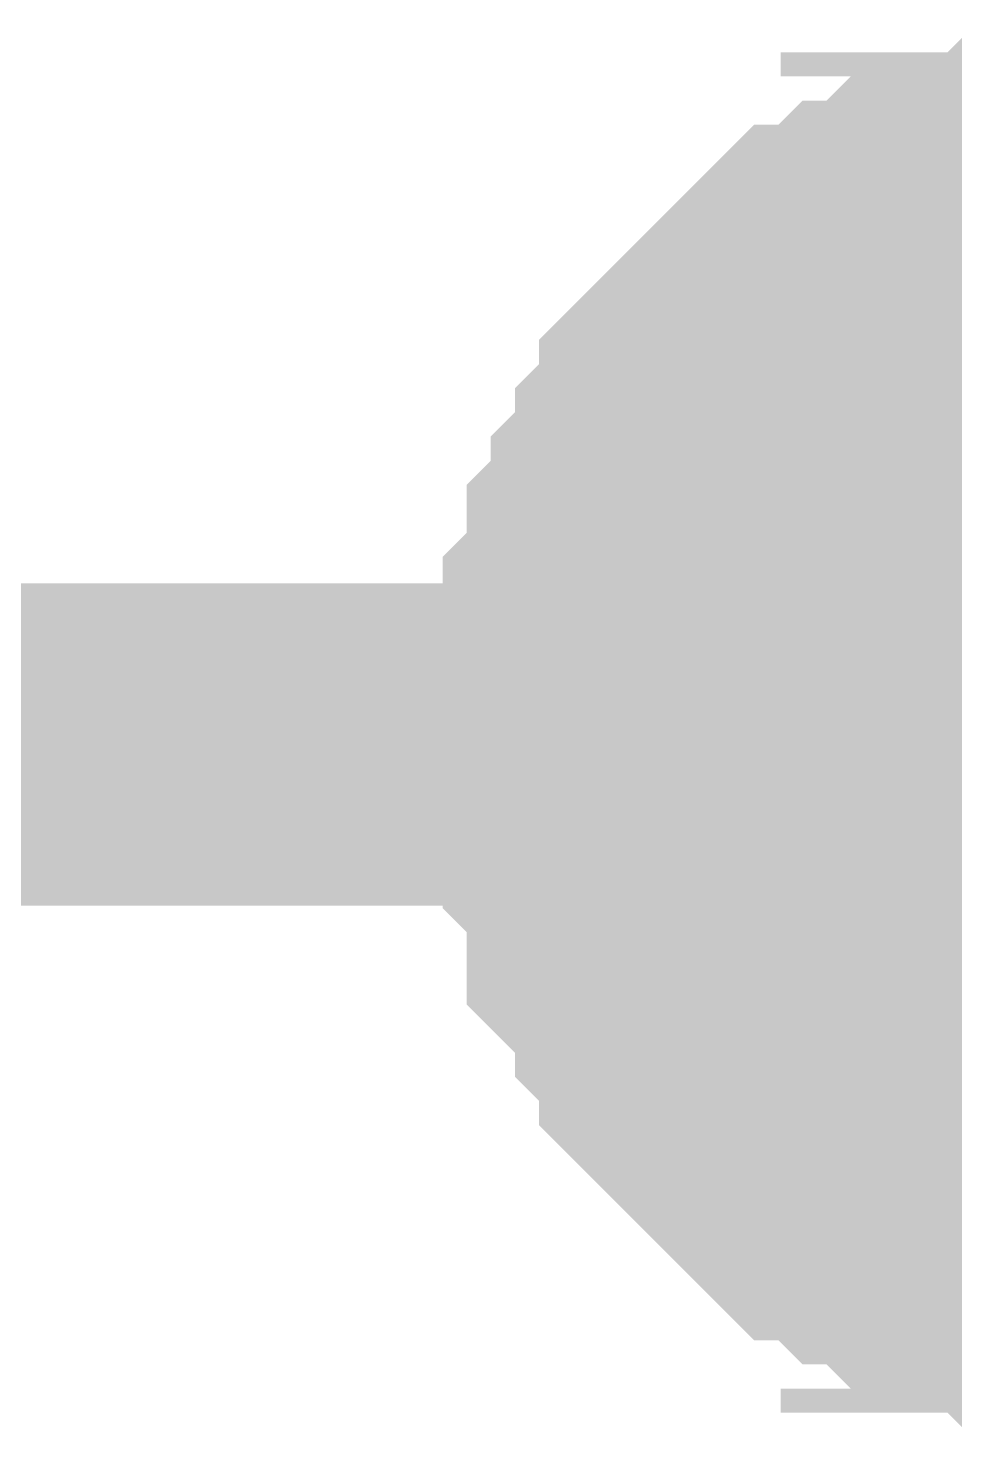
# Model space of a CAD drawing. Header units: inches. Extents: x 0 to 22.3, y 0 to 15.7.
# Drawn here: x 20.4595 to 20.4934, y 13.3736 to 13.4252 of the extents above; entities that cross this region are included whole.
import ezdxf

# ---------------------------------------------------------------- set-up
doc = ezdxf.new("R2010")
doc.units = ezdxf.units.IN
doc.header["$MEASUREMENT"] = 0
doc.layers.add('Sheet', color=255, linetype='Continuous')

msp = doc.modelspace()

# ---------------------------------------------------------------- linework, layer by layer
at = {"layer": 'Sheet'}
for points in [[(20.480566, 13.398925, 0.0118, 0.0118, 0), (20.480566, 13.399809, 0.0118, 0.0118, 0), (20.480566, 13.400693, 0.0118, 0.0118, 0), (20.480566, 13.402461, 0.0118, 0.0118, 0), (20.480566, 13.403345, 0.0118, 0.0118, 0), (20.48145, 13.404229, 0.0118, 0.0118, 0), (20.48145, 13.405113, 0.0118, 0.0118, 0), (20.48145, 13.405997, 0.0118, 0.0118, 0), (20.482334, 13.406881, 0.0118, 0.0118, 0), (20.482334, 13.407765, 0.0118, 0.0118, 0), (20.483218, 13.408649, 0.0118, 0.0118, 0), (20.483218, 13.409533, 0.0118, 0.0118, 0), (20.484102, 13.410417, 0.0118, 0.0118, 0), (20.484102, 13.411301, 0.0118, 0.0118, 0), (20.484987, 13.412185, 0.0118, 0.0118, 0), (20.485871, 13.413069, 0.0118, 0.0118, 0), (20.485871, 13.413069, 0.0118, 0.0118, 0), (20.486755, 13.413953, 0.0118, 0.0118, 0), (20.487639, 13.414837, 0.0118, 0.0118, 0), (20.488523, 13.415721, 0.0118, 0.0118, 0), (20.489407, 13.415721, 0.0118, 0.0118, 0), (20.490291, 13.416605, 0.0118, 0.0118, 0), (20.491175, 13.416605, 0.0118, 0.0118, 0), (20.492059, 13.417489, 0.0118, 0.0118, 0), (20.492943, 13.417489, 0.0118, 0.0118, 0), (20.492943, 13.418373, 0.0118, 0.0118, 0), (20.494711, 13.418373, 0.0118, 0.0118, 0), (20.495595, 13.418373, 0.0118, 0.0118, 0), (20.49648, 13.419257, 0.0118, 0.0118, 0), (20.497364, 13.419257, 0.0118, 0.0118, 0), (20.498248, 13.419257, 0.0118, 0.0118, 0), (20.499132, 13.419257, 0.0118, 0.0118, 0), (20.500016, 13.419257, 0.0118, 0.0118, 0)], [(20.480566, 13.398925, 0.0118, 0.0118, 0), (20.480566, 13.399809, 0.0118, 0.0118, 0), (20.480566, 13.400693, 0.0118, 0.0118, 0), (20.480566, 13.402461, 0.0118, 0.0118, 0), (20.480566, 13.403345, 0.0118, 0.0118, 0), (20.48145, 13.404229, 0.0118, 0.0118, 0), (20.48145, 13.405113, 0.0118, 0.0118, 0), (20.48145, 13.405997, 0.0118, 0.0118, 0), (20.482334, 13.406881, 0.0118, 0.0118, 0), (20.482334, 13.407765, 0.0118, 0.0118, 0), (20.483218, 13.408649, 0.0118, 0.0118, 0), (20.483218, 13.409533, 0.0118, 0.0118, 0), (20.484102, 13.410417, 0.0118, 0.0118, 0), (20.484102, 13.411301, 0.0118, 0.0118, 0), (20.484987, 13.412185, 0.0118, 0.0118, 0), (20.485871, 13.413069, 0.0118, 0.0118, 0), (20.485871, 13.413069, 0.0118, 0.0118, 0), (20.486755, 13.413953, 0.0118, 0.0118, 0), (20.487639, 13.414837, 0.0118, 0.0118, 0), (20.488523, 13.415721, 0.0118, 0.0118, 0), (20.489407, 13.415721, 0.0118, 0.0118, 0), (20.490291, 13.416605, 0.0118, 0.0118, 0), (20.491175, 13.416605, 0.0118, 0.0118, 0), (20.492059, 13.417489, 0.0118, 0.0118, 0), (20.492943, 13.417489, 0.0118, 0.0118, 0), (20.492943, 13.418373, 0.0118, 0.0118, 0), (20.494711, 13.418373, 0.0118, 0.0118, 0), (20.495595, 13.418373, 0.0118, 0.0118, 0), (20.49648, 13.419257, 0.0118, 0.0118, 0), (20.497364, 13.419257, 0.0118, 0.0118, 0), (20.498248, 13.419257, 0.0118, 0.0118, 0), (20.499132, 13.419257, 0.0118, 0.0118, 0), (20.500016, 13.419257, 0.0118, 0.0118, 0)], [(20.480566, 13.398925, 0.0118, 0.0118, 0), (20.480566, 13.399809, 0.0118, 0.0118, 0), (20.480566, 13.400693, 0.0118, 0.0118, 0), (20.480566, 13.402461, 0.0118, 0.0118, 0), (20.480566, 13.403345, 0.0118, 0.0118, 0), (20.48145, 13.404229, 0.0118, 0.0118, 0), (20.48145, 13.405113, 0.0118, 0.0118, 0), (20.48145, 13.405997, 0.0118, 0.0118, 0), (20.482334, 13.406881, 0.0118, 0.0118, 0), (20.482334, 13.407765, 0.0118, 0.0118, 0), (20.483218, 13.408649, 0.0118, 0.0118, 0), (20.483218, 13.409533, 0.0118, 0.0118, 0), (20.484102, 13.410417, 0.0118, 0.0118, 0), (20.484102, 13.411301, 0.0118, 0.0118, 0), (20.484987, 13.412185, 0.0118, 0.0118, 0), (20.485871, 13.413069, 0.0118, 0.0118, 0), (20.485871, 13.413069, 0.0118, 0.0118, 0), (20.486755, 13.413953, 0.0118, 0.0118, 0), (20.487639, 13.414837, 0.0118, 0.0118, 0), (20.488523, 13.415721, 0.0118, 0.0118, 0), (20.489407, 13.415721, 0.0118, 0.0118, 0), (20.490291, 13.416605, 0.0118, 0.0118, 0), (20.491175, 13.416605, 0.0118, 0.0118, 0), (20.492059, 13.417489, 0.0118, 0.0118, 0), (20.492943, 13.417489, 0.0118, 0.0118, 0), (20.492943, 13.418373, 0.0118, 0.0118, 0), (20.494711, 13.418373, 0.0118, 0.0118, 0), (20.495595, 13.418373, 0.0118, 0.0118, 0), (20.49648, 13.419257, 0.0118, 0.0118, 0), (20.497364, 13.419257, 0.0118, 0.0118, 0), (20.498248, 13.419257, 0.0118, 0.0118, 0), (20.499132, 13.419257, 0.0118, 0.0118, 0), (20.500016, 13.419257, 0.0118, 0.0118, 0)], [(20.480566, 13.398925, 0.0118, 0.0118, 0), (20.480566, 13.399809, 0.0118, 0.0118, 0), (20.480566, 13.400693, 0.0118, 0.0118, 0), (20.480566, 13.402461, 0.0118, 0.0118, 0), (20.480566, 13.403345, 0.0118, 0.0118, 0), (20.48145, 13.404229, 0.0118, 0.0118, 0), (20.48145, 13.405113, 0.0118, 0.0118, 0), (20.48145, 13.405997, 0.0118, 0.0118, 0), (20.482334, 13.406881, 0.0118, 0.0118, 0), (20.482334, 13.407765, 0.0118, 0.0118, 0), (20.483218, 13.408649, 0.0118, 0.0118, 0), (20.483218, 13.409533, 0.0118, 0.0118, 0), (20.484102, 13.410417, 0.0118, 0.0118, 0), (20.484102, 13.411301, 0.0118, 0.0118, 0), (20.484987, 13.412185, 0.0118, 0.0118, 0), (20.485871, 13.413069, 0.0118, 0.0118, 0), (20.485871, 13.413069, 0.0118, 0.0118, 0), (20.486755, 13.413953, 0.0118, 0.0118, 0), (20.487639, 13.414837, 0.0118, 0.0118, 0), (20.488523, 13.415721, 0.0118, 0.0118, 0), (20.489407, 13.415721, 0.0118, 0.0118, 0), (20.490291, 13.416605, 0.0118, 0.0118, 0), (20.491175, 13.416605, 0.0118, 0.0118, 0), (20.492059, 13.417489, 0.0118, 0.0118, 0), (20.492943, 13.417489, 0.0118, 0.0118, 0), (20.492943, 13.418373, 0.0118, 0.0118, 0), (20.494711, 13.418373, 0.0118, 0.0118, 0), (20.495595, 13.418373, 0.0118, 0.0118, 0), (20.49648, 13.419257, 0.0118, 0.0118, 0), (20.497364, 13.419257, 0.0118, 0.0118, 0), (20.498248, 13.419257, 0.0118, 0.0118, 0), (20.499132, 13.419257, 0.0118, 0.0118, 0), (20.500016, 13.419257, 0.0118, 0.0118, 0)], [(20.480566, 13.398925, 0.0039, 0.0039, 0), (20.480566, 13.399809, 0.0039, 0.0039, 0), (20.480566, 13.400693, 0.0039, 0.0039, 0), (20.480566, 13.402461, 0.0039, 0.0039, 0), (20.480566, 13.403345, 0.0039, 0.0039, 0), (20.48145, 13.404229, 0.0039, 0.0039, 0), (20.48145, 13.405113, 0.0039, 0.0039, 0), (20.48145, 13.405997, 0.0039, 0.0039, 0), (20.482334, 13.406881, 0.0039, 0.0039, 0), (20.482334, 13.407765, 0.0039, 0.0039, 0), (20.483218, 13.408649, 0.0039, 0.0039, 0), (20.483218, 13.409533, 0.0039, 0.0039, 0), (20.484102, 13.410417, 0.0039, 0.0039, 0), (20.484102, 13.411301, 0.0039, 0.0039, 0), (20.484987, 13.412185, 0.0039, 0.0039, 0), (20.485871, 13.413069, 0.0039, 0.0039, 0), (20.485871, 13.413069, 0.0039, 0.0039, 0), (20.486755, 13.413953, 0.0039, 0.0039, 0), (20.487639, 13.414837, 0.0039, 0.0039, 0), (20.488523, 13.415721, 0.0039, 0.0039, 0), (20.489407, 13.415721, 0.0039, 0.0039, 0), (20.490291, 13.416605, 0.0039, 0.0039, 0), (20.491175, 13.416605, 0.0039, 0.0039, 0), (20.492059, 13.417489, 0.0039, 0.0039, 0), (20.492943, 13.417489, 0.0039, 0.0039, 0), (20.492943, 13.418373, 0.0039, 0.0039, 0), (20.494711, 13.418373, 0.0039, 0.0039, 0), (20.495595, 13.418373, 0.0039, 0.0039, 0)], [(20.480566, 13.398925, 0.0039, 0.0039, 0), (20.480566, 13.399809, 0.0039, 0.0039, 0), (20.480566, 13.400693, 0.0039, 0.0039, 0), (20.480566, 13.402461, 0.0039, 0.0039, 0), (20.480566, 13.403345, 0.0039, 0.0039, 0), (20.48145, 13.404229, 0.0039, 0.0039, 0), (20.48145, 13.405113, 0.0039, 0.0039, 0), (20.48145, 13.405997, 0.0039, 0.0039, 0), (20.482334, 13.406881, 0.0039, 0.0039, 0), (20.482334, 13.407765, 0.0039, 0.0039, 0), (20.483218, 13.408649, 0.0039, 0.0039, 0), (20.483218, 13.409533, 0.0039, 0.0039, 0), (20.484102, 13.410417, 0.0039, 0.0039, 0), (20.484102, 13.411301, 0.0039, 0.0039, 0), (20.484987, 13.412185, 0.0039, 0.0039, 0), (20.485871, 13.413069, 0.0039, 0.0039, 0), (20.485871, 13.413069, 0.0039, 0.0039, 0), (20.486755, 13.413953, 0.0039, 0.0039, 0), (20.487639, 13.414837, 0.0039, 0.0039, 0), (20.488523, 13.415721, 0.0039, 0.0039, 0), (20.489407, 13.415721, 0.0039, 0.0039, 0), (20.490291, 13.416605, 0.0039, 0.0039, 0), (20.491175, 13.416605, 0.0039, 0.0039, 0), (20.492059, 13.417489, 0.0039, 0.0039, 0), (20.492943, 13.417489, 0.0039, 0.0039, 0), (20.492943, 13.418373, 0.0039, 0.0039, 0), (20.494711, 13.418373, 0.0039, 0.0039, 0), (20.495595, 13.418373, 0.0039, 0.0039, 0)], [(20.480566, 13.398925, 0.0039, 0.0039, 0), (20.480566, 13.399809, 0.0039, 0.0039, 0), (20.480566, 13.400693, 0.0039, 0.0039, 0), (20.480566, 13.402461, 0.0039, 0.0039, 0), (20.480566, 13.403345, 0.0039, 0.0039, 0), (20.48145, 13.404229, 0.0039, 0.0039, 0), (20.48145, 13.405113, 0.0039, 0.0039, 0), (20.48145, 13.405997, 0.0039, 0.0039, 0), (20.482334, 13.406881, 0.0039, 0.0039, 0), (20.482334, 13.407765, 0.0039, 0.0039, 0), (20.483218, 13.408649, 0.0039, 0.0039, 0), (20.483218, 13.409533, 0.0039, 0.0039, 0), (20.484102, 13.410417, 0.0039, 0.0039, 0), (20.484102, 13.411301, 0.0039, 0.0039, 0), (20.484987, 13.412185, 0.0039, 0.0039, 0), (20.485871, 13.413069, 0.0039, 0.0039, 0), (20.485871, 13.413069, 0.0039, 0.0039, 0), (20.486755, 13.413953, 0.0039, 0.0039, 0), (20.487639, 13.414837, 0.0039, 0.0039, 0), (20.488523, 13.415721, 0.0039, 0.0039, 0), (20.489407, 13.415721, 0.0039, 0.0039, 0), (20.490291, 13.416605, 0.0039, 0.0039, 0), (20.491175, 13.416605, 0.0039, 0.0039, 0), (20.492059, 13.417489, 0.0039, 0.0039, 0), (20.492943, 13.417489, 0.0039, 0.0039, 0), (20.492943, 13.418373, 0.0039, 0.0039, 0), (20.494711, 13.418373, 0.0039, 0.0039, 0), (20.495595, 13.418373, 0.0039, 0.0039, 0)], [(20.480566, 13.398925, 0.0039, 0.0039, 0), (20.480566, 13.399809, 0.0039, 0.0039, 0), (20.480566, 13.400693, 0.0039, 0.0039, 0), (20.480566, 13.402461, 0.0039, 0.0039, 0), (20.480566, 13.403345, 0.0039, 0.0039, 0), (20.48145, 13.404229, 0.0039, 0.0039, 0), (20.48145, 13.405113, 0.0039, 0.0039, 0), (20.48145, 13.405997, 0.0039, 0.0039, 0), (20.482334, 13.406881, 0.0039, 0.0039, 0), (20.482334, 13.407765, 0.0039, 0.0039, 0), (20.483218, 13.408649, 0.0039, 0.0039, 0), (20.483218, 13.409533, 0.0039, 0.0039, 0), (20.484102, 13.410417, 0.0039, 0.0039, 0), (20.484102, 13.411301, 0.0039, 0.0039, 0), (20.484987, 13.412185, 0.0039, 0.0039, 0), (20.485871, 13.413069, 0.0039, 0.0039, 0), (20.485871, 13.413069, 0.0039, 0.0039, 0), (20.486755, 13.413953, 0.0039, 0.0039, 0), (20.487639, 13.414837, 0.0039, 0.0039, 0), (20.488523, 13.415721, 0.0039, 0.0039, 0), (20.489407, 13.415721, 0.0039, 0.0039, 0), (20.490291, 13.416605, 0.0039, 0.0039, 0), (20.491175, 13.416605, 0.0039, 0.0039, 0), (20.492059, 13.417489, 0.0039, 0.0039, 0), (20.492943, 13.417489, 0.0039, 0.0039, 0), (20.492943, 13.418373, 0.0039, 0.0039, 0), (20.494711, 13.418373, 0.0039, 0.0039, 0), (20.495595, 13.418373, 0.0039, 0.0039, 0)], [(20.400115, 13.398925, 0.0118, 0.0118, 0), (20.500016, 13.398925, 0.0118, 0.0118, 0), (20.900503, 13.398925, 0.0118, 0.0118, 0)], [(20.500016, 13.379476, 0.0118, 0.0118, 0), (20.499132, 13.379476, 0.0118, 0.0118, 0), (20.498248, 13.379476, 0.0118, 0.0118, 0), (20.497364, 13.379476, 0.0118, 0.0118, 0), (20.49648, 13.379476, 0.0118, 0.0118, 0), (20.495595, 13.38036, 0.0118, 0.0118, 0), (20.494711, 13.38036, 0.0118, 0.0118, 0), (20.492943, 13.38036, 0.0118, 0.0118, 0), (20.492943, 13.381244, 0.0118, 0.0118, 0), (20.492059, 13.381244, 0.0118, 0.0118, 0), (20.491175, 13.382128, 0.0118, 0.0118, 0), (20.490291, 13.382128, 0.0118, 0.0118, 0), (20.489407, 13.383012, 0.0118, 0.0118, 0), (20.488523, 13.383012, 0.0118, 0.0118, 0), (20.487639, 13.383896, 0.0118, 0.0118, 0), (20.486755, 13.38478, 0.0118, 0.0118, 0), (20.485871, 13.385664, 0.0118, 0.0118, 0), (20.485871, 13.385664, 0.0118, 0.0118, 0), (20.484987, 13.386548, 0.0118, 0.0118, 0), (20.484102, 13.387432, 0.0118, 0.0118, 0), (20.484102, 13.388316, 0.0118, 0.0118, 0), (20.483218, 13.3892, 0.0118, 0.0118, 0), (20.483218, 13.390084, 0.0118, 0.0118, 0), (20.482334, 13.390968, 0.0118, 0.0118, 0), (20.482334, 13.390968, 0.0118, 0.0118, 0), (20.48145, 13.391852, 0.0118, 0.0118, 0), (20.48145, 13.39362, 0.0118, 0.0118, 0), (20.48145, 13.394505, 0.0118, 0.0118, 0), (20.480566, 13.395389, 0.0118, 0.0118, 0), (20.480566, 13.396273, 0.0118, 0.0118, 0), (20.480566, 13.397157, 0.0118, 0.0118, 0), (20.480566, 13.398041, 0.0118, 0.0118, 0), (20.480566, 13.398925, 0.0118, 0.0118, 0)], [(20.480566, 13.398925, 0.0118, 0.0118, 0), (20.480566, 13.398925, 0.0118, 0.0118, 0)], [(20.500016, 13.379476, 0.0118, 0.0118, 0), (20.499132, 13.379476, 0.0118, 0.0118, 0), (20.498248, 13.379476, 0.0118, 0.0118, 0), (20.497364, 13.379476, 0.0118, 0.0118, 0), (20.49648, 13.379476, 0.0118, 0.0118, 0), (20.495595, 13.38036, 0.0118, 0.0118, 0), (20.494711, 13.38036, 0.0118, 0.0118, 0), (20.492943, 13.38036, 0.0118, 0.0118, 0), (20.492943, 13.381244, 0.0118, 0.0118, 0), (20.492059, 13.381244, 0.0118, 0.0118, 0), (20.491175, 13.382128, 0.0118, 0.0118, 0), (20.490291, 13.382128, 0.0118, 0.0118, 0), (20.489407, 13.383012, 0.0118, 0.0118, 0), (20.488523, 13.383012, 0.0118, 0.0118, 0), (20.487639, 13.383896, 0.0118, 0.0118, 0), (20.486755, 13.38478, 0.0118, 0.0118, 0), (20.485871, 13.385664, 0.0118, 0.0118, 0), (20.485871, 13.385664, 0.0118, 0.0118, 0), (20.484987, 13.386548, 0.0118, 0.0118, 0), (20.484102, 13.387432, 0.0118, 0.0118, 0), (20.484102, 13.388316, 0.0118, 0.0118, 0), (20.483218, 13.3892, 0.0118, 0.0118, 0), (20.483218, 13.390084, 0.0118, 0.0118, 0), (20.482334, 13.390968, 0.0118, 0.0118, 0), (20.482334, 13.390968, 0.0118, 0.0118, 0), (20.48145, 13.391852, 0.0118, 0.0118, 0), (20.48145, 13.39362, 0.0118, 0.0118, 0), (20.48145, 13.394505, 0.0118, 0.0118, 0), (20.480566, 13.395389, 0.0118, 0.0118, 0), (20.480566, 13.396273, 0.0118, 0.0118, 0), (20.480566, 13.397157, 0.0118, 0.0118, 0), (20.480566, 13.398041, 0.0118, 0.0118, 0), (20.480566, 13.398925, 0.0118, 0.0118, 0)], [(20.480566, 13.398925, 0.0118, 0.0118, 0), (20.480566, 13.398925, 0.0118, 0.0118, 0)], [(20.500016, 13.379476, 0.0118, 0.0118, 0), (20.499132, 13.379476, 0.0118, 0.0118, 0), (20.498248, 13.379476, 0.0118, 0.0118, 0), (20.497364, 13.379476, 0.0118, 0.0118, 0), (20.49648, 13.379476, 0.0118, 0.0118, 0), (20.495595, 13.38036, 0.0118, 0.0118, 0), (20.494711, 13.38036, 0.0118, 0.0118, 0), (20.492943, 13.38036, 0.0118, 0.0118, 0), (20.492943, 13.381244, 0.0118, 0.0118, 0), (20.492059, 13.381244, 0.0118, 0.0118, 0), (20.491175, 13.382128, 0.0118, 0.0118, 0), (20.490291, 13.382128, 0.0118, 0.0118, 0), (20.489407, 13.383012, 0.0118, 0.0118, 0), (20.488523, 13.383012, 0.0118, 0.0118, 0), (20.487639, 13.383896, 0.0118, 0.0118, 0), (20.486755, 13.38478, 0.0118, 0.0118, 0), (20.485871, 13.385664, 0.0118, 0.0118, 0), (20.485871, 13.385664, 0.0118, 0.0118, 0), (20.484987, 13.386548, 0.0118, 0.0118, 0), (20.484102, 13.387432, 0.0118, 0.0118, 0), (20.484102, 13.388316, 0.0118, 0.0118, 0), (20.483218, 13.3892, 0.0118, 0.0118, 0), (20.483218, 13.390084, 0.0118, 0.0118, 0), (20.482334, 13.390968, 0.0118, 0.0118, 0), (20.482334, 13.390968, 0.0118, 0.0118, 0), (20.48145, 13.391852, 0.0118, 0.0118, 0), (20.48145, 13.39362, 0.0118, 0.0118, 0), (20.48145, 13.394505, 0.0118, 0.0118, 0), (20.480566, 13.395389, 0.0118, 0.0118, 0), (20.480566, 13.396273, 0.0118, 0.0118, 0), (20.480566, 13.397157, 0.0118, 0.0118, 0), (20.480566, 13.398041, 0.0118, 0.0118, 0), (20.480566, 13.398925, 0.0118, 0.0118, 0)], [(20.480566, 13.398925, 0.0118, 0.0118, 0), (20.480566, 13.398925, 0.0118, 0.0118, 0)], [(20.500016, 13.379476, 0.0118, 0.0118, 0), (20.499132, 13.379476, 0.0118, 0.0118, 0), (20.498248, 13.379476, 0.0118, 0.0118, 0), (20.497364, 13.379476, 0.0118, 0.0118, 0), (20.49648, 13.379476, 0.0118, 0.0118, 0), (20.495595, 13.38036, 0.0118, 0.0118, 0), (20.494711, 13.38036, 0.0118, 0.0118, 0), (20.492943, 13.38036, 0.0118, 0.0118, 0), (20.492943, 13.381244, 0.0118, 0.0118, 0), (20.492059, 13.381244, 0.0118, 0.0118, 0), (20.491175, 13.382128, 0.0118, 0.0118, 0), (20.490291, 13.382128, 0.0118, 0.0118, 0), (20.489407, 13.383012, 0.0118, 0.0118, 0), (20.488523, 13.383012, 0.0118, 0.0118, 0), (20.487639, 13.383896, 0.0118, 0.0118, 0), (20.486755, 13.38478, 0.0118, 0.0118, 0), (20.485871, 13.385664, 0.0118, 0.0118, 0), (20.485871, 13.385664, 0.0118, 0.0118, 0), (20.484987, 13.386548, 0.0118, 0.0118, 0), (20.484102, 13.387432, 0.0118, 0.0118, 0), (20.484102, 13.388316, 0.0118, 0.0118, 0), (20.483218, 13.3892, 0.0118, 0.0118, 0), (20.483218, 13.390084, 0.0118, 0.0118, 0), (20.482334, 13.390968, 0.0118, 0.0118, 0), (20.482334, 13.390968, 0.0118, 0.0118, 0), (20.48145, 13.391852, 0.0118, 0.0118, 0), (20.48145, 13.39362, 0.0118, 0.0118, 0), (20.48145, 13.394505, 0.0118, 0.0118, 0), (20.480566, 13.395389, 0.0118, 0.0118, 0), (20.480566, 13.396273, 0.0118, 0.0118, 0), (20.480566, 13.397157, 0.0118, 0.0118, 0), (20.480566, 13.398041, 0.0118, 0.0118, 0), (20.480566, 13.398925, 0.0118, 0.0118, 0)], [(20.480566, 13.398925, 0.0118, 0.0118, 0), (20.480566, 13.398925, 0.0118, 0.0118, 0)], [(20.495595, 13.38036, 0.0039, 0.0039, 0), (20.494711, 13.38036, 0.0039, 0.0039, 0), (20.492943, 13.38036, 0.0039, 0.0039, 0), (20.492943, 13.381244, 0.0039, 0.0039, 0), (20.492059, 13.381244, 0.0039, 0.0039, 0), (20.491175, 13.382128, 0.0039, 0.0039, 0), (20.490291, 13.382128, 0.0039, 0.0039, 0), (20.489407, 13.383012, 0.0039, 0.0039, 0), (20.488523, 13.383012, 0.0039, 0.0039, 0), (20.487639, 13.383896, 0.0039, 0.0039, 0), (20.486755, 13.38478, 0.0039, 0.0039, 0), (20.485871, 13.385664, 0.0039, 0.0039, 0), (20.485871, 13.385664, 0.0039, 0.0039, 0), (20.484987, 13.386548, 0.0039, 0.0039, 0), (20.484102, 13.387432, 0.0039, 0.0039, 0), (20.484102, 13.388316, 0.0039, 0.0039, 0), (20.483218, 13.3892, 0.0039, 0.0039, 0), (20.483218, 13.390084, 0.0039, 0.0039, 0), (20.482334, 13.390968, 0.0039, 0.0039, 0), (20.482334, 13.390968, 0.0039, 0.0039, 0), (20.48145, 13.391852, 0.0039, 0.0039, 0), (20.48145, 13.39362, 0.0039, 0.0039, 0), (20.48145, 13.394505, 0.0039, 0.0039, 0), (20.480566, 13.395389, 0.0039, 0.0039, 0), (20.480566, 13.396273, 0.0039, 0.0039, 0), (20.480566, 13.397157, 0.0039, 0.0039, 0), (20.480566, 13.398041, 0.0039, 0.0039, 0), (20.480566, 13.398925, 0.0039, 0.0039, 0)], [(20.480566, 13.398925, 0.0039, 0.0039, 0), (20.480566, 13.398925, 0.0039, 0.0039, 0)], [(20.495595, 13.38036, 0.0039, 0.0039, 0), (20.494711, 13.38036, 0.0039, 0.0039, 0), (20.492943, 13.38036, 0.0039, 0.0039, 0), (20.492943, 13.381244, 0.0039, 0.0039, 0), (20.492059, 13.381244, 0.0039, 0.0039, 0), (20.491175, 13.382128, 0.0039, 0.0039, 0), (20.490291, 13.382128, 0.0039, 0.0039, 0), (20.489407, 13.383012, 0.0039, 0.0039, 0), (20.488523, 13.383012, 0.0039, 0.0039, 0), (20.487639, 13.383896, 0.0039, 0.0039, 0), (20.486755, 13.38478, 0.0039, 0.0039, 0), (20.485871, 13.385664, 0.0039, 0.0039, 0), (20.485871, 13.385664, 0.0039, 0.0039, 0), (20.484987, 13.386548, 0.0039, 0.0039, 0), (20.484102, 13.387432, 0.0039, 0.0039, 0), (20.484102, 13.388316, 0.0039, 0.0039, 0), (20.483218, 13.3892, 0.0039, 0.0039, 0), (20.483218, 13.390084, 0.0039, 0.0039, 0), (20.482334, 13.390968, 0.0039, 0.0039, 0), (20.482334, 13.390968, 0.0039, 0.0039, 0), (20.48145, 13.391852, 0.0039, 0.0039, 0), (20.48145, 13.39362, 0.0039, 0.0039, 0), (20.48145, 13.394505, 0.0039, 0.0039, 0), (20.480566, 13.395389, 0.0039, 0.0039, 0), (20.480566, 13.396273, 0.0039, 0.0039, 0), (20.480566, 13.397157, 0.0039, 0.0039, 0), (20.480566, 13.398041, 0.0039, 0.0039, 0), (20.480566, 13.398925, 0.0039, 0.0039, 0)], [(20.480566, 13.398925, 0.0039, 0.0039, 0), (20.480566, 13.398925, 0.0039, 0.0039, 0)], [(20.495595, 13.38036, 0.0039, 0.0039, 0), (20.494711, 13.38036, 0.0039, 0.0039, 0), (20.492943, 13.38036, 0.0039, 0.0039, 0), (20.492943, 13.381244, 0.0039, 0.0039, 0), (20.492059, 13.381244, 0.0039, 0.0039, 0), (20.491175, 13.382128, 0.0039, 0.0039, 0), (20.490291, 13.382128, 0.0039, 0.0039, 0), (20.489407, 13.383012, 0.0039, 0.0039, 0), (20.488523, 13.383012, 0.0039, 0.0039, 0), (20.487639, 13.383896, 0.0039, 0.0039, 0), (20.486755, 13.38478, 0.0039, 0.0039, 0), (20.485871, 13.385664, 0.0039, 0.0039, 0), (20.485871, 13.385664, 0.0039, 0.0039, 0), (20.484987, 13.386548, 0.0039, 0.0039, 0), (20.484102, 13.387432, 0.0039, 0.0039, 0), (20.484102, 13.388316, 0.0039, 0.0039, 0), (20.483218, 13.3892, 0.0039, 0.0039, 0), (20.483218, 13.390084, 0.0039, 0.0039, 0), (20.482334, 13.390968, 0.0039, 0.0039, 0), (20.482334, 13.390968, 0.0039, 0.0039, 0), (20.48145, 13.391852, 0.0039, 0.0039, 0), (20.48145, 13.39362, 0.0039, 0.0039, 0), (20.48145, 13.394505, 0.0039, 0.0039, 0), (20.480566, 13.395389, 0.0039, 0.0039, 0), (20.480566, 13.396273, 0.0039, 0.0039, 0), (20.480566, 13.397157, 0.0039, 0.0039, 0), (20.480566, 13.398041, 0.0039, 0.0039, 0), (20.480566, 13.398925, 0.0039, 0.0039, 0)], [(20.480566, 13.398925, 0.0039, 0.0039, 0), (20.480566, 13.398925, 0.0039, 0.0039, 0)], [(20.495595, 13.38036, 0.0039, 0.0039, 0), (20.494711, 13.38036, 0.0039, 0.0039, 0), (20.492943, 13.38036, 0.0039, 0.0039, 0), (20.492943, 13.381244, 0.0039, 0.0039, 0), (20.492059, 13.381244, 0.0039, 0.0039, 0), (20.491175, 13.382128, 0.0039, 0.0039, 0), (20.490291, 13.382128, 0.0039, 0.0039, 0), (20.489407, 13.383012, 0.0039, 0.0039, 0), (20.488523, 13.383012, 0.0039, 0.0039, 0), (20.487639, 13.383896, 0.0039, 0.0039, 0), (20.486755, 13.38478, 0.0039, 0.0039, 0), (20.485871, 13.385664, 0.0039, 0.0039, 0), (20.485871, 13.385664, 0.0039, 0.0039, 0), (20.484987, 13.386548, 0.0039, 0.0039, 0), (20.484102, 13.387432, 0.0039, 0.0039, 0), (20.484102, 13.388316, 0.0039, 0.0039, 0), (20.483218, 13.3892, 0.0039, 0.0039, 0), (20.483218, 13.390084, 0.0039, 0.0039, 0), (20.482334, 13.390968, 0.0039, 0.0039, 0), (20.482334, 13.390968, 0.0039, 0.0039, 0), (20.48145, 13.391852, 0.0039, 0.0039, 0), (20.48145, 13.39362, 0.0039, 0.0039, 0), (20.48145, 13.394505, 0.0039, 0.0039, 0), (20.480566, 13.395389, 0.0039, 0.0039, 0), (20.480566, 13.396273, 0.0039, 0.0039, 0), (20.480566, 13.397157, 0.0039, 0.0039, 0), (20.480566, 13.398041, 0.0039, 0.0039, 0), (20.480566, 13.398925, 0.0039, 0.0039, 0)], [(20.480566, 13.398925, 0.0039, 0.0039, 0), (20.480566, 13.398925, 0.0039, 0.0039, 0)]]:
    msp.add_lwpolyline(points, format="xyseb", dxfattribs=at)
msp.add_lwpolyline([(20.49, 13.4, 0.02, 0.02, 1), (20.51, 13.4, 0.02, 0.02, 1)], format="xyseb", close=True, dxfattribs=at)

doc.saveas('drawing.dxf')
